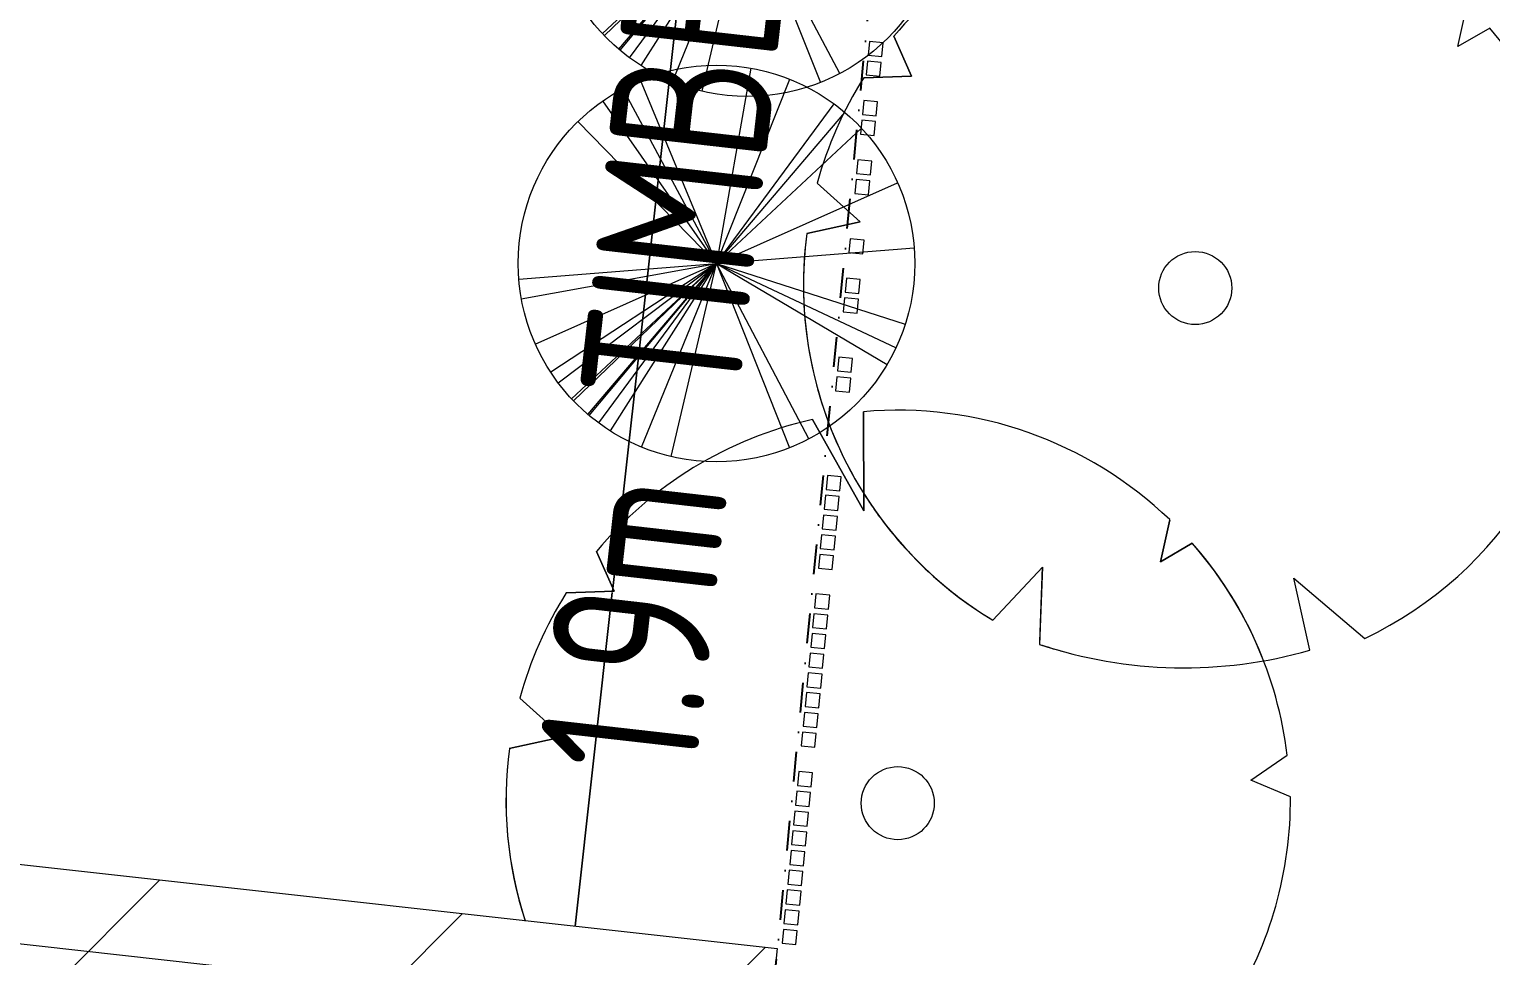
# Model space of a CAD drawing. Header units: millimetres. Extents: x -39027 to 364494, y -35256 to 94895.
# Drawn here: x -14837 to -11152, y 9300 to 11637 of the extents above; entities that cross this region are included whole.
import ezdxf

# ---------------------------------------------------------------- set-up
doc = ezdxf.new("R2010")
doc.units = ezdxf.units.MM
doc.header["$LTSCALE"] = 25
doc.linetypes.add('BG_Dash Dot 3mm', pattern=[7, 3, -2, 0, -2])
for name, color, linetype, lineweight in [('A-DETL-GENF', 92, 'Continuous', 5), ('A-GLAZ-CWMG', 3, 'Continuous', 5), ('A-WALL', 2, 'Continuous', 5), ('C-PROP-LINE', 91, 'BG_Dash Dot 3mm', 25), ('C-TOPO', 251, 'Continuous', 9), ('G-ANNO-TEXT', 231, 'Continuous', 5), ('L-PLNT', 71, 'Continuous', 5)]:
    doc.layers.add(name, color=color, linetype=linetype, lineweight=lineweight)
doc.styles.add('ISOCPEUR_3', font='isocpeur.ttf', dxfattribs={"width": 0.75, "height": 400})

# ---------------------------------------------------------------- blocks, each defined once
blk = doc.blocks.new('Rectangular Mullion - 35mm Timber Batten_Black_-V72-PROPOSED SITE PLAN')
at = {"layer": 'A-GLAZ-CWMG', "lineweight": 9}
for p, q in [((-17.5, -17.5), (-17.5, 17.5)), ((-17.5, 17.5), (17.5, 17.5)), ((17.5, 17.5), (17.5, -17.5)), ((17.5, -17.5), (-17.5, -17.5))]:
    blk.add_line(p, q, dxfattribs=at)
blk = doc.blocks.new('Rectangular Mullion - 35mm Timber Batten_Black_-V73-PROPOSED SITE PLAN')
at = {"layer": 'A-GLAZ-CWMG', "lineweight": 9}
for p, q in [((-17.5, -17.5), (-17.5, 17.5)), ((-17.5, 17.5), (17.5, 17.5)), ((17.5, 17.5), (17.5, -17.5)), ((17.5, -17.5), (-17.5, -17.5))]:
    blk.add_line(p, q, dxfattribs=at)
blk = doc.blocks.new('Rectangular Mullion - 35mm Timber Batten_Black_-V74-PROPOSED SITE PLAN')
at = {"layer": 'A-GLAZ-CWMG', "lineweight": 9}
for p, q in [((-17.5, -17.5), (-17.5, 17.5)), ((-17.5, 17.5), (17.5, 17.5)), ((17.5, 17.5), (17.5, -17.5)), ((17.5, -17.5), (-17.5, -17.5))]:
    blk.add_line(p, q, dxfattribs=at)
blk = doc.blocks.new('Rectangular Mullion - 35mm Timber Batten_Black_-V75-PROPOSED SITE PLAN')
at = {"layer": 'A-GLAZ-CWMG', "lineweight": 9}
for p, q in [((-17.5, -17.5), (-17.5, 17.5)), ((-17.5, 17.5), (17.5, 17.5)), ((17.5, 17.5), (17.5, -17.5)), ((17.5, -17.5), (-17.5, -17.5))]:
    blk.add_line(p, q, dxfattribs=at)
blk = doc.blocks.new('Rectangular Mullion - 35mm Timber Batten_Black_-V76-PROPOSED SITE PLAN')
at = {"layer": 'A-GLAZ-CWMG', "lineweight": 9}
for p, q in [((-17.5, -17.5), (-17.5, 17.5)), ((-17.5, 17.5), (17.5, 17.5)), ((17.5, 17.5), (17.5, -17.5)), ((17.5, -17.5), (-17.5, -17.5))]:
    blk.add_line(p, q, dxfattribs=at)
blk = doc.blocks.new('Rectangular Mullion - 35mm Timber Batten_Black_-V77-PROPOSED SITE PLAN')
at = {"layer": 'A-GLAZ-CWMG', "lineweight": 9}
for p, q in [((-17.5, -17.5), (-17.5, 17.5)), ((-17.5, 17.5), (17.5, 17.5)), ((17.5, 17.5), (17.5, -17.5)), ((17.5, -17.5), (-17.5, -17.5))]:
    blk.add_line(p, q, dxfattribs=at)
blk = doc.blocks.new('Rectangular Mullion - 35mm Timber Batten_Black_-V78-PROPOSED SITE PLAN')
at = {"layer": 'A-GLAZ-CWMG', "lineweight": 9}
for p, q in [((-17.5, -17.5), (-17.5, 17.5)), ((-17.5, 17.5), (17.5, 17.5)), ((17.5, 17.5), (17.5, -17.5)), ((17.5, -17.5), (-17.5, -17.5))]:
    blk.add_line(p, q, dxfattribs=at)
blk = doc.blocks.new('Rectangular Mullion - 35mm Timber Batten_Black_-V79-PROPOSED SITE PLAN')
at = {"layer": 'A-GLAZ-CWMG', "lineweight": 9}
for p, q in [((-17.5, -17.5), (-17.5, 17.5)), ((-17.5, 17.5), (17.5, 17.5)), ((17.5, 17.5), (17.5, -17.5)), ((17.5, -17.5), (-17.5, -17.5))]:
    blk.add_line(p, q, dxfattribs=at)
blk = doc.blocks.new('Rectangular Mullion - 35mm Timber Batten_Black_-V80-PROPOSED SITE PLAN')
at = {"layer": 'A-GLAZ-CWMG', "lineweight": 9}
for p, q in [((-17.5, -17.5), (-17.5, 17.5)), ((-17.5, 17.5), (17.5, 17.5)), ((17.5, 17.5), (17.5, -17.5)), ((17.5, -17.5), (-17.5, -17.5))]:
    blk.add_line(p, q, dxfattribs=at)
blk = doc.blocks.new('Rectangular Mullion - 35mm Timber Batten_Black_-V81-PROPOSED SITE PLAN')
at = {"layer": 'A-GLAZ-CWMG', "lineweight": 9}
for p, q in [((-17.5, -17.5), (-17.5, 17.5)), ((-17.5, 17.5), (17.5, 17.5)), ((17.5, 17.5), (17.5, -17.5)), ((17.5, -17.5), (-17.5, -17.5))]:
    blk.add_line(p, q, dxfattribs=at)
blk = doc.blocks.new('Rectangular Mullion - 35mm Timber Batten_Black_-V82-PROPOSED SITE PLAN')
at = {"layer": 'A-GLAZ-CWMG', "lineweight": 9}
for p, q in [((-17.5, -17.5), (-17.5, 17.5)), ((-17.5, 17.5), (17.5, 17.5)), ((17.5, 17.5), (17.5, -17.5)), ((17.5, -17.5), (-17.5, -17.5))]:
    blk.add_line(p, q, dxfattribs=at)
blk = doc.blocks.new('Rectangular Mullion - 35mm Timber Batten_Black_-V83-PROPOSED SITE PLAN')
at = {"layer": 'A-GLAZ-CWMG', "lineweight": 9}
for p, q in [((-17.5, -17.5), (-17.5, 17.5)), ((-17.5, 17.5), (17.5, 17.5)), ((17.5, 17.5), (17.5, -17.5)), ((17.5, -17.5), (-17.5, -17.5))]:
    blk.add_line(p, q, dxfattribs=at)
blk = doc.blocks.new('Rectangular Mullion - 35mm Timber Batten_Black_-V84-PROPOSED SITE PLAN')
at = {"layer": 'A-GLAZ-CWMG', "lineweight": 9}
for p, q in [((-17.5, -17.5), (-17.5, 17.5)), ((-17.5, 17.5), (17.5, 17.5)), ((17.5, 17.5), (17.5, -17.5)), ((17.5, -17.5), (-17.5, -17.5))]:
    blk.add_line(p, q, dxfattribs=at)
blk = doc.blocks.new('Rectangular Mullion - 35mm Timber Batten_Black_-V85-PROPOSED SITE PLAN')
at = {"layer": 'A-GLAZ-CWMG', "lineweight": 9}
for p, q in [((-17.5, -17.5), (-17.5, 17.5)), ((-17.5, 17.5), (17.5, 17.5)), ((17.5, 17.5), (17.5, -17.5)), ((17.5, -17.5), (-17.5, -17.5))]:
    blk.add_line(p, q, dxfattribs=at)
blk = doc.blocks.new('Rectangular Mullion - 35mm Timber Batten_Black_-V86-PROPOSED SITE PLAN')
at = {"layer": 'A-GLAZ-CWMG', "lineweight": 9}
for p, q in [((-17.5, -17.5), (-17.5, 17.5)), ((-17.5, 17.5), (17.5, 17.5)), ((17.5, 17.5), (17.5, -17.5)), ((17.5, -17.5), (-17.5, -17.5))]:
    blk.add_line(p, q, dxfattribs=at)
blk = doc.blocks.new('Rectangular Mullion - 35mm Timber Batten_Black_-V87-PROPOSED SITE PLAN')
at = {"layer": 'A-GLAZ-CWMG', "lineweight": 9}
for p, q in [((-17.5, -17.5), (-17.5, 17.5)), ((-17.5, 17.5), (17.5, 17.5)), ((17.5, 17.5), (17.5, -17.5)), ((17.5, -17.5), (-17.5, -17.5))]:
    blk.add_line(p, q, dxfattribs=at)
blk = doc.blocks.new('Rectangular Mullion - 35mm Timber Batten_Black_-V88-PROPOSED SITE PLAN')
at = {"layer": 'A-GLAZ-CWMG', "lineweight": 9}
for p, q in [((-17.5, -17.5), (-17.5, 17.5)), ((-17.5, 17.5), (17.5, 17.5)), ((17.5, 17.5), (17.5, -17.5)), ((17.5, -17.5), (-17.5, -17.5))]:
    blk.add_line(p, q, dxfattribs=at)
blk = doc.blocks.new('Rectangular Mullion - 35mm Timber Batten_Black_-V89-PROPOSED SITE PLAN')
at = {"layer": 'A-GLAZ-CWMG', "lineweight": 9}
for p, q in [((-17.5, -17.5), (-17.5, 17.5)), ((-17.5, 17.5), (17.5, 17.5)), ((17.5, 17.5), (17.5, -17.5)), ((17.5, -17.5), (-17.5, -17.5))]:
    blk.add_line(p, q, dxfattribs=at)
blk = doc.blocks.new('Rectangular Mullion - 35mm Timber Batten_Black_-V90-PROPOSED SITE PLAN')
at = {"layer": 'A-GLAZ-CWMG', "lineweight": 9}
for p, q in [((-17.5, -17.5), (-17.5, 17.5)), ((-17.5, 17.5), (17.5, 17.5)), ((17.5, 17.5), (17.5, -17.5)), ((17.5, -17.5), (-17.5, -17.5))]:
    blk.add_line(p, q, dxfattribs=at)
blk = doc.blocks.new('Rectangular Mullion - 35mm Timber Batten_Black_-V91-PROPOSED SITE PLAN')
at = {"layer": 'A-GLAZ-CWMG', "lineweight": 9}
for p, q in [((-17.5, -17.5), (-17.5, 17.5)), ((-17.5, 17.5), (17.5, 17.5)), ((17.5, 17.5), (17.5, -17.5)), ((17.5, -17.5), (-17.5, -17.5))]:
    blk.add_line(p, q, dxfattribs=at)
blk = doc.blocks.new('Rectangular Mullion - 35mm Timber Batten_Black_-V92-PROPOSED SITE PLAN')
at = {"layer": 'A-GLAZ-CWMG', "lineweight": 9}
for p, q in [((-17.5, -17.5), (-17.5, 17.5)), ((-17.5, 17.5), (17.5, 17.5)), ((17.5, 17.5), (17.5, -17.5)), ((17.5, -17.5), (-17.5, -17.5))]:
    blk.add_line(p, q, dxfattribs=at)
blk = doc.blocks.new('Rectangular Mullion - 35mm Timber Batten_Black_-V93-PROPOSED SITE PLAN')
at = {"layer": 'A-GLAZ-CWMG', "lineweight": 9}
for p, q in [((-17.5, -17.5), (-17.5, 17.5)), ((-17.5, 17.5), (17.5, 17.5)), ((17.5, 17.5), (17.5, -17.5)), ((17.5, -17.5), (-17.5, -17.5))]:
    blk.add_line(p, q, dxfattribs=at)
blk = doc.blocks.new('Rectangular Mullion - 35mm Timber Batten_Black_-V94-PROPOSED SITE PLAN')
at = {"layer": 'A-GLAZ-CWMG', "lineweight": 9}
for p, q in [((-17.5, -17.5), (-17.5, 17.5)), ((-17.5, 17.5), (17.5, 17.5)), ((17.5, 17.5), (17.5, -17.5)), ((17.5, -17.5), (-17.5, -17.5))]:
    blk.add_line(p, q, dxfattribs=at)
blk = doc.blocks.new('Rectangular Mullion - 35mm Timber Batten_Black_-V95-PROPOSED SITE PLAN')
at = {"layer": 'A-GLAZ-CWMG', "lineweight": 9}
for p, q in [((-17.5, -17.5), (-17.5, 17.5)), ((-17.5, 17.5), (17.5, 17.5)), ((17.5, 17.5), (17.5, -17.5)), ((17.5, -17.5), (-17.5, -17.5))]:
    blk.add_line(p, q, dxfattribs=at)
blk = doc.blocks.new('Rectangular Mullion - 35mm Timber Batten_Black_-V96-PROPOSED SITE PLAN')
at = {"layer": 'A-GLAZ-CWMG', "lineweight": 9}
for p, q in [((-17.5, -17.5), (-17.5, 17.5)), ((-17.5, 17.5), (17.5, 17.5)), ((17.5, 17.5), (17.5, -17.5)), ((17.5, -17.5), (-17.5, -17.5))]:
    blk.add_line(p, q, dxfattribs=at)
blk = doc.blocks.new('Rectangular Mullion - 35mm Timber Batten_Black_-V97-PROPOSED SITE PLAN')
at = {"layer": 'A-GLAZ-CWMG', "lineweight": 9}
for p, q in [((-17.5, -17.5), (-17.5, 17.5)), ((-17.5, 17.5), (17.5, 17.5)), ((17.5, 17.5), (17.5, -17.5)), ((17.5, -17.5), (-17.5, -17.5))]:
    blk.add_line(p, q, dxfattribs=at)
blk = doc.blocks.new('Rectangular Mullion - 35mm Timber Batten_Black_-V98-PROPOSED SITE PLAN')
at = {"layer": 'A-GLAZ-CWMG', "lineweight": 9}
for p, q in [((-17.5, -17.5), (-17.5, 17.5)), ((-17.5, 17.5), (17.5, 17.5)), ((17.5, 17.5), (17.5, -17.5)), ((17.5, -17.5), (-17.5, -17.5))]:
    blk.add_line(p, q, dxfattribs=at)
blk = doc.blocks.new('Rectangular Mullion - 35mm Timber Batten_Black_-V99-PROPOSED SITE PLAN')
at = {"layer": 'A-GLAZ-CWMG', "lineweight": 9}
for p, q in [((-17.5, -17.5), (-17.5, 17.5)), ((-17.5, 17.5), (17.5, 17.5)), ((17.5, 17.5), (17.5, -17.5)), ((17.5, -17.5), (-17.5, -17.5))]:
    blk.add_line(p, q, dxfattribs=at)
blk = doc.blocks.new('Rectangular Mullion - 35mm Timber Batten_Black_-V100-PROPOSED SITE PLAN')
at = {"layer": 'A-GLAZ-CWMG', "lineweight": 9}
for p, q in [((-17.5, -17.5), (-17.5, 17.5)), ((-17.5, 17.5), (17.5, 17.5)), ((17.5, 17.5), (17.5, -17.5)), ((17.5, -17.5), (-17.5, -17.5))]:
    blk.add_line(p, q, dxfattribs=at)
blk = doc.blocks.new('Rectangular Mullion - 35mm Timber Batten_Black_-V101-PROPOSED SITE PLAN')
at = {"layer": 'A-GLAZ-CWMG', "lineweight": 9}
for p, q in [((-17.5, -17.5), (-17.5, 17.5)), ((-17.5, 17.5), (17.5, 17.5)), ((17.5, 17.5), (17.5, -17.5)), ((17.5, -17.5), (-17.5, -17.5))]:
    blk.add_line(p, q, dxfattribs=at)
blk = doc.blocks.new('Rectangular Mullion - 35mm Timber Batten_Black_-V102-PROPOSED SITE PLAN')
at = {"layer": 'A-GLAZ-CWMG', "lineweight": 9}
h = blk.add_hatch(dxfattribs=at)
h.set_pattern_fill('FP_10', color=256, style=0, pattern_type=2)
h.set_pattern_definition([(89.23, (-9899.1, 8774.26), (-470.3422, -22439.2456), [244.69, -24223.84]), (73.157, (-9895.8, 9018.93), (2043.41, 8125.139), [310.84, -10050.37]), (39.467, (-9805.7, 9316.4), (195.92, 2022.53), [229.9, -2643.79]), (37.619, (-9628.27, 9462.56), (32967.97996, 25523.15386), [445.65, -44119.59]), (71.472, (-9275.27, 9734.59), (-6097.3165, -17714.113), [271.1, -26839.16]), (84.467, (-9189.1, 9991.6), (-1826.6, 2218.46), [508, -1524]), (93.929, (-9140.14, 10497.27), (376.31, -10354.373), [247.2, -12112.97]), (90.177, (-9353.01, 8721.36), (-145.351, -18399.9678), [204.21, -20217.13]), (84.467, (-9353.6, 8925.6), (-1826.6, 2218.46), [304.8, -1727.2]), (56.166, (-9324.25, 9228.95), (14061.8066, 21225.512), [300.02, -29702.1]), (32.342, (-9157.2, 9478.17), (-11087.0396, -6809.3735), [463.37, -22705]), (45.177, (-8765.72, 9726.05), (11085.5039, 11357.0282), [288.8, -28591.345]), (78.126, (-8562.14, 9930.9), (3150.954, 16076.6296), [368.01, -18032.53]), (96.355, (-8486.42, 10291.03), (3116.3155, -28926.4313), [394.54, -39059.76]), (91.176, (-8726.03, 8660.62), (-496.3241, 18393.848), [347.82, -34434.41]), (81.1, (-8733.17, 9008.37), (4921.8385, 32201.4705), [346.04, -34257.68]), (50.777, (-8679.64, 9350.24), (-3287.568, -3136.402), [366.32, -6960.16]), (36.977, (-8447.99, 9634.03), (24057.0708, 18269.4187), [330.785, -32747.78]), (69.535, (-8183.74, 9833), (7977.7129, 21751.5327), [315.45, -31229.67]), (84.467, (-8073.4, 10128.5), (-1826.6, 2218.46), [243.84, -1788.16]), (97.461, (-8049.93, 10371.24), (-2583.5835, 18555.1116), [271.1, -26839.16]), (84.467, (-10182.2, 9434.6), (-1826.6, 2218.46), [6.7, -2025.3]), (221.314, (-9851.38, 9688.32), (31376.9359, 27455.5455), [445.65, -44119.59]), (237.902, (-8163.6, 9198.2), (-678.797, -2792.36), [181.75, -4361.94]), (256.337, (-8260.15, 9044.2), (-2639.581, -12075.036), [287.37, -14081.04]), (287.665, (-8328.03, 8764.97), (3573.806, -10342.6117), [154.75, -15320.5]), (57.902, (-9851.4, 9688.3), (678.797, 2792.36), [227.18, -4316.5]), (77.757, (-9730.66, 9880.78), (-4017.9174, -17956.5119), [347.82, -34434.41]), (94.591, (-9656.9, 10220.69), (-2878.91227, 34959.42067), [577.96, -57218.064]), (94.771, (-10121.58, 8795.82), (-1209.0455, 12300.898), [227.18, -22491.26]), (68.943, (-10140.47, 9022.21), (-8425.72925, -21581.9424), [379.61, -37581.28]), (41.588, (-10004.08, 9376.47), (-26958.63316, -23782.6964), [388.214, -38433.09]), (49.771, (-9713.72, 9634.16), (15921.0068, 19019.6257), [321.29, -31807.45]), (75.004, (-9506.22, 9879.45), (2356.903, 10089.581), [370.8, -11989.37]), (91.049, (-9410.275, 10237.63), (559.14756, -34777.74203), [531.825, -52650.705]), (92.597, (-9615.94, 8746.83), (272.8246, -12357.1616), [287.37, -14081.04]), (73.157, (-9628.96, 9033.9), (2043.41, 8125.139), [310.84, -10050.37]), (41.956, (-9538.9, 9331.41), (-22547.5865, -20102.7525), [330.785, -32747.78]), (39.467, (-9292.9, 9552.6), (195.92, 2022.53), [373.58, -2500.1]), (67.113, (-9004.5, 9790.02), (-10860.4768, -25414.9469), [340.63, -33721.9]), (87.833, (-8872.03, 10103.83), (-1350.9806, -32547.4123), [346.04, -34257.68]), (101.569, (-8858.94, 10449.61), (-4400.8185, 20753.2278), [276.38, -27361.81]), (93.213, (-9110.31, 8697.85), (-959.5228, 14336.3353), [267.27, -26459.52]), (69.535, (-9125.29, 8964.7), (7977.7129, 21751.5327), [315.45, -31229.67]), (52.461, (-9015, 9260.24), (-7388.9025, -9262.3392), [383.4, -18786.45]), (34.568, (-8781.395, 9564.25), (-28540.8798, -19566.17444), [504.74, -49969.095]), (68.521, (-8365.76, 9850.63), (-3325.776, -7689.774), [295.86, -14497.32]), (90.476, (-8257.43, 10125.94), (-276.0069, 20419.4817), [388.214, -38433.09]), (107.665, (-8260.66, 10514.15), (-3573.806, 10342.6117), [154.75, -15320.5]), (93.929, (-8503.55, 8639.07), (376.31, -10354.373), [247.2, -12112.97]), (74.459, (-8520.49, 8885.69), (5973.418, 21919.0851), [350.78, -34726.98]), (47.061, (-8426.5, 9223.64), (22633.5841, 24462.7952), [434.866, -43051.83]), (55.412, (-10152.8, 9737.94), (9136.7232, 13598.0472), [209.21, -20711.51]), (73.682, (-10034.04, 9910.17), (-9385.2107, -31719.2232), [434.39, -43004.81]), (91.592, (-9912, 10327.06), (147.181, -14367.656), [491.48, -15891.03])])
h.paths.add_polyline_path([(-17.5, 17.5), (17.5, 17.5), (17.5, -17.5), (-17.5, -17.5), (-17.5, 16)], flags=0)
for p, q in [((-17.5, -17.5), (-17.5, 17.5)), ((-17.5, 17.5), (17.5, 17.5)), ((17.5, 17.5), (17.5, -17.5)), ((17.5, -17.5), (-17.5, -17.5))]:
    blk.add_line(p, q, dxfattribs=at)
blk = doc.blocks.new('Rectangular Mullion - 35mm Timber Batten_Black_-V103-PROPOSED SITE PLAN')
at = {"layer": 'A-GLAZ-CWMG', "lineweight": 9}
for p, q in [((-17.5, -17.5), (-17.5, 17.5)), ((-17.5, 17.5), (17.5, 17.5)), ((17.5, 17.5), (17.5, -17.5)), ((17.5, -17.5), (-17.5, -17.5))]:
    blk.add_line(p, q, dxfattribs=at)
blk = doc.blocks.new('Rectangular Mullion - 35mm Timber Batten_Black_-V104-PROPOSED SITE PLAN')
at = {"layer": 'A-GLAZ-CWMG', "lineweight": 9}
for p, q in [((-17.5, -17.5), (-17.5, 17.5)), ((-17.5, 17.5), (17.5, 17.5)), ((17.5, 17.5), (17.5, -17.5)), ((17.5, -17.5), (-17.5, -17.5))]:
    blk.add_line(p, q, dxfattribs=at)
blk = doc.blocks.new('PLANTING_Needle Pine 6m - PLANTING_Needle Pine 6m-1014768-PROPOSED SITE PLAN')
at = {"layer": 'L-PLNT', "lineweight": 9}
for p, q in [((39.6, 498.4), (0, 0)), ((0, 0), (140.4, 479.9)), ((-286.7, -409.7), (286.7, 409.7)), ((-286.7, -409.7), (286.7, 409.7)), ((-277, 416.2), (0, 0)), ((-257.6, -428.5), (257.6, 428.5)), ((-257.6, -428.5), (257.6, 428.5)), ((0, 0), (-233.9, 441.9)), ((-331.6, -374.2), (331.6, 374.2)), ((-331.6, -374.2), (331.6, 374.2)), ((0, 0), (-323.6, 381.2)), ((-381.6, 323.1), (0, 0)), ((-435.5, -245.6), (435.5, 245.6)), ((-435.5, -245.6), (435.5, 245.6)), ((-492.4, -86.6), (492.4, 86.6)), ((-492.4, -86.6), (492.4, 86.6)), ((-481.4, -135.2), (0, 0)), ((0, 0), (-390.2, -312.7)), ((-369.2, -337.2), (0, 0)), ((0, 0), (-326.1, -379)), ((-283.3, -412), (0, 0)), ((0, 0), (-227.3, -445.4)), ((-144.3, -478.7), (0, 0)), ((-67.7, -495.4), (0, 0)), ((0, 0), (227.5, -445.3)), ((273.8, -418.3), (0, 0)), ((0, 0), (452.5, -212.8)), ((470.5, -169.1), (0, 0)), ((0, 0), (488.2, -107.9))]:
    blk.add_line(p, q, dxfattribs=at)
blk.add_circle((0, 0), 500, dxfattribs=at)
blk = doc.blocks.new('PLANTING_Coloured tree scaleable - 2_5 Meters-V200-PROPOSED SITE PLAN')
at = {"layer": 'L-PLNT', "lineweight": 9}
for p, q in [((-179.7, 972.6), (-155, 724.1)), ((-179.7, 972.6), (-155, 724.1)), ((-155, 724.1), (-179.7, 972.6)), ((-155, 724.1), (-305.8, 940.5)), ((-155, 724.1), (-305.8, 940.5)), ((-305.8, 940.5), (-155, 724.1)), ((601.6, 666.6), (614.9, 774.5)), ((677.1, 720.7), (601.6, 666.6)), ((-816.4, 558.4), (-762.9, 462.3)), ((-816.4, 558.4), (-762.9, 462.3)), ((-762.9, 462.3), (-816.4, 558.4)), ((-762.9, 462.3), (-882.4, 446.9)), ((-762.9, 462.3), (-882.4, 446.9)), ((-882.4, 446.9), (-762.9, 462.3)), ((880.9, 139.8), (966.1, 211.2)), ((-974.1, 171.4), (-856.7, 84.5)), ((-974.1, 171.4), (-856.7, 84.5)), ((-856.7, 84.5), (-974.1, 171.4)), ((984, 107.8), (880.9, 139.8)), ((-856.7, 84.5), (-988.2, 42.5)), ((-856.7, 84.5), (-988.2, 42.5)), ((-988.2, 42.5), (-856.7, 84.5)), ((316.4, -707), (508.7, -841.4)), ((374.2, -883.7), (316.4, -707)), ((-429, -884.2), (-316.7, -739.3)), ((-429, -884.2), (-316.7, -739.3)), ((-316.7, -739.3), (-429, -884.2)), ((-316.7, -739.3), (-305.8, -933.7)), ((-316.7, -739.3), (-305.8, -933.7)), ((-306.2, -926.5), (-316.7, -739.3))]:
    blk.add_line(p, q, dxfattribs=at)
blk.add_circle((-0.1, -2), 92.1, dxfattribs=at)
for centre, radius, start, end in [((-0.1, 0), 989, 51.5512, 100.4622), ((-0.1, 0), 989, 73.7835, 100.4622), ((-0.1, 0), 989, 74.7818, 100.4622), ((-0.1, 0), 989, 108.0083, 145.6274), ((-0.1, 0), 989, 108.0083, 145.6274), ((-0.1, 0), 989, 108.0083, 145.6274), ((-0.1, 0), 989, 12.3276, 46.7819), ((-0.1, 0), 989, 153.1369, 170.0213), ((-0.1, 0), 989, 153.1369, 170.0213), ((-0.1, 0), 989, 153.1369, 170.0213), ((0.2, 6.8), 989, 300.9465, 5.8599), ((0.2, 6.8), 989, 177.9304, 244.2846), ((0.2, 6.8), 989, 177.9304, 217.6086), ((0.2, 6.8), 989, 177.9304, 217.6086), ((0.2, 6.8), 989, 217.7429, 220.0028), ((0.2, 6.8), 989, 217.7429, 220.0028), ((0.2, 6.8), 989, 220.1576, 244.2846), ((0.2, 6.8), 989, 220.1576, 222.1665), ((0.2, 6.8), 989, 222.1665, 226.5902), ((0.2, 6.8), 989, 226.5902, 231.0138), ((0.2, 6.8), 989, 231.0138, 244.2846), ((-46.3, 186.8), 1150.1, 256.9579, 291.4464), ((-46.3, 186.8), 1150.1, 256.9579, 259.8399)]:
    blk.add_arc(centre, radius, start, end, dxfattribs=at)
blk = doc.blocks.new('PLANTING_Coloured tree scaleable - 2_5 Meters-V201-PROPOSED SITE PLAN')
at = {"layer": 'L-PLNT', "lineweight": 9}
for p, q in [((-179.7, 972.6), (-155, 724.1)), ((-179.7, 972.6), (-155, 724.1)), ((-155, 724.1), (-179.7, 972.6)), ((-155, 724.1), (-305.8, 940.5)), ((-155, 724.1), (-305.8, 940.5)), ((-305.8, 940.5), (-155, 724.1)), ((601.6, 666.6), (614.9, 774.5)), ((601.6, 666.6), (614.9, 774.5)), ((614.9, 774.5), (601.6, 666.6)), ((677.1, 720.7), (601.6, 666.6)), ((677.1, 720.7), (601.6, 666.6)), ((601.6, 666.6), (677.1, 720.7)), ((-816.4, 558.4), (-762.9, 462.3)), ((-816.4, 558.4), (-762.9, 462.3)), ((-762.9, 462.3), (-816.4, 558.4)), ((-762.9, 462.3), (-882.4, 446.9)), ((-762.9, 462.3), (-882.4, 446.9)), ((-882.4, 446.9), (-762.9, 462.3)), ((880.9, 139.8), (966.1, 211.2)), ((-974.1, 171.4), (-856.7, 84.5)), ((-974.1, 171.4), (-856.7, 84.5)), ((-856.7, 84.5), (-974.1, 171.4)), ((984, 107.8), (880.9, 139.8)), ((-856.7, 84.5), (-988.2, 42.5)), ((-856.7, 84.5), (-988.2, 42.5)), ((-988.2, 42.5), (-856.7, 84.5))]:
    blk.add_line(p, q, dxfattribs=at)
blk.add_circle((-0.1, -2), 92.1, dxfattribs=at)
for centre, radius, start, end in [((-0.1, 0), 989, 51.5512, 100.4622), ((-0.1, 0), 989, 51.5512, 100.4622), ((-0.1, 0), 989, 51.5512, 100.4622), ((-0.1, 0), 989, 108.0083, 145.6274), ((-0.1, 0), 989, 108.0083, 145.6274), ((-0.1, 0), 989, 108.0083, 145.6274), ((-0.1, 0), 989, 12.3276, 46.7819), ((-0.1, 0), 989, 26.7604, 46.7819), ((-0.1, 0), 989, 31.5789, 46.7819), ((-0.1, 0), 989, 153.1369, 170.0213), ((-0.1, 0), 989, 153.1369, 170.0213), ((-0.1, 0), 989, 153.1369, 170.0213), ((0.2, 6.8), 989, 333.5204, 5.8599), ((0.2, 6.8), 989, 177.9304, 203.4791), ((0.2, 6.8), 989, 177.9304, 203.384), ((0.2, 6.8), 989, 177.9304, 203.384), ((-46.3, 186.8), 1150.1, 258.6442, 287.7387)]:
    blk.add_arc(centre, radius, start, end, dxfattribs=at)
blk = doc.blocks.new('Family - ___-1009153-PROPOSED SITE PLAN')
at = {"layer": 'C-PROP-LINE'}
blk.add_line((-16312.3, -3053.2), (-7783, 16835.1), dxfattribs=at)

msp = doc.modelspace()

# ---------------------------------------------------------------- hatches: boundary and pattern name
at = {"layer": 'A-DETL-GENF', "lineweight": 9}
h = msp.add_hatch(dxfattribs=at)
h.set_pattern_fill('FP_50', color=250, style=0, pattern_type=2)
h.set_pattern_definition([(45, (-4938.44, 393.3), (-424.264, 424.264), [])])
h.paths.add_polyline_path([(47088.7, -33946.8), (48278.9, -33946.8), (49983.4, -21339.4), (49983.4, -20585.8), (28063.1, -17505), (27088.9, -24436.9), (33103.3, -25282.2), (32815.8, -27328.2), (40737.9, -28441.6), (40042.1, -33393), (44138.4, -33946.8), (44748.9, -33946.8)], flags=0)
h.paths.add_polyline_path([(-35777.6, -33238.5), (-31783.6, -30761.1), (-38130.9, -20528.1), (-36686.3, -19632), (-39024.7, -15862), (-39024.7, -32781.5), (-36884.5, -31454), (-36257, -32465.6)], flags=0)
h.paths.add_polyline_path([(12750.1, -29193.8), (20737.7, -28518.7), (19658.9, -15754.6), (16923.7, -15988), (16605.4, -12228.7), (9566.4, -12823.6), (9883.9, -16594.8), (-702.1, -17489.7), (-179.8, -23669.8), (5418.4, -23196.6), (5553.1, -24773.3), (12328.1, -24200.6), (12750, -29192.1)], flags=0)
h.paths.add_polyline_path([(-20644, -26266.3), (-8508.7, -22521.5), (-9791.4, -18364.9), (-5969.2, -17185.4), (-7969.3, -10704.2), (-27748.9, -16808), (-25748.9, -23289.2), (-21926.7, -22109.8), (-20750.1, -25922.5)], flags=0)
h.paths.add_polyline_path([(-20379.8, -25766.2), (-21662.4, -21609.6), (-25484.6, -22789.1), (-27248.8, -17072.2), (-20692.8, -15049.1), (-20604.4, -15335.8), (-19481.6, -14989.3), (-19570.1, -14702.7), (-18335, -14321.5), (-18246.6, -14608.2), (-16450.2, -14053.8), (-16538.6, -13767.2), (-15415.9, -13420.7), (-15327.4, -13707.4), (-13531, -13153), (-13619.5, -12866.4), (-10026.6, -11757.7), (-9938.2, -12044.3), (-8141.8, -11490.6), (-6469.4, -16921.2), (-10291.5, -18100.6), (-9008.9, -22257.2), (-16912.7, -24696.3)], flags=0)
h.paths.add_polyline_path([(35431.3, -12814), (36744, -3105.8), (32781.1, -2569.9), (31468.4, -12278.2), (35426.8, -12813.4)], flags=0)
h.paths.add_polyline_path([(-23555.7, -5103.7), (-23445.7, -4235.8), (-20913.2, -4556.8), (-20592.8, -2028.2), (-17034.8, 664.9), (-16654.8, 3663.3), (-13573.6, 3272.8), (-12951.1, 9318.3), (-16571.8, 9721.5), (-17132.3, 5298.2), (-19079.9, 5545), (-18674.7, 8742.8), (-19381.5, 8832.4), (-19241.5, 9937.2), (-23486.5, 10475.2), (-23626.5, 9370.3), (-24333.6, 9458), (-24738.6, 6262.1), (-28025.6, 6678.6), (-29298.7, -3368.1), (-29488.5, -3346), (-29613.9, -4336), (-23568.7, -5102.1)], flags=0)
h.paths.add_polyline_path([(-33403, -2337.8), (-32407.1, 6606.9), (-37962.7, 7310.9), (-37935.6, 7507.7), (-37920.8, 7705.8), (-37918.2, 7904.3), (-37928, 8102.7), (-37950.1, 8300.1), (-37984.3, 8495.7), (-38030.7, 8688.8), (-38088.8, 8878.7), (-38158.7, 9064.6), (-38239.9, 9245.9), (-38332.2, 9421.7), (-38435.3, 9591.5), (-38548.6, 9754.6), (-38671.9, 9910.3), (-38804.6, 10058.1), (-38946.1, 10197.4), (-39024.7, 10265.7), (-39024.7, -1625.4), (-37962.7, -1760)], flags=0)
h.paths.add_polyline_path([(27357.8, -121.5), (27357.8, -121.5), (27601.4, 1730), (34237.2, 861.2), (36443.8, 16785.4), (31167.8, 17531.5), (30918.3, 15751.3), (29606, 17327.5), (28021.4, 16008.3), (29192.2, 14626), (22928.9, 15500.5), (22389.7, 11640), (15005.5, 12606.8), (16389.3, 3197.9), (24625.6, 2119.6), (24383.2, 268), (26065.2, 47.7)], flags=0)
h.paths.add_polyline_path([(33832.8, 1387.5), (16456.5, 3723.8), (15240.4, 11992.8), (22929, 10972.4), (23438.8, 14813.9), (29218.4, 14028.8), (31499.6, 15745.7), (31655.7, 16848.7), (35782.2, 16277.7), (33888.4, 1812.8)], flags=0)
h.paths.add_polyline_path([(-10675.5, 33370.4), (-7500.8, 40057.5), (-24761, 40057.5), (-19401.7, 37513.1), (-19659, 36971.1), (-16045.5, 35255.6), (-15788.2, 35797.6), (-10931.7, 33492)], flags=0)

# ---------------------------------------------------------------- linework, layer by layer
at = {"layer": 'A-WALL'}
for p, q in [((-16571.8, 9721.5), (-12951.1, 9318.3)), ((-13170.4, 9141.5), (-16398.1, 9500.9)), ((-12951.1, 9318.3), (-13573.6, 3272.8))]:
    msp.add_line(p, q, dxfattribs=at)
at = {"layer": 'C-TOPO'}
for p, q in [((-12974.7, 13739.6), (-13296.7, 10847.6)), ((-13296.7, 10847.6), (-12974.7, 13739.6)), ((-13296.7, 10847.6), (-13337, 10485.5)), ((-13337, 10485.5), (-13296.7, 10847.6)), ((-13337, 10485.5), (-13348.3, 10383.8)), ((-13348.3, 10383.8), (-13337, 10485.5)), ((-13348.3, 10383.8), (-13365.8, 10226.6)), ((-13365.8, 10226.6), (-13348.3, 10383.8)), ((-13366.9, 10216.4), (-13460.6, 9375.1)), ((-13460.6, 9375.1), (-13366.9, 10216.4)), ((-13365.8, 10226.6), (-13366.6, 10219.3)), ((-13366.6, 10219.3), (-13365.8, 10226.6))]:
    msp.add_line(p, q, dxfattribs=at)

# ---------------------------------------------------------------- block references
at = {"layer": 'A-GLAZ-CWMG', "lineweight": 9, "extrusion": (0, 0, -1), "rotation": 95.53333333333404}
for name, p in [('Rectangular Mullion - 35mm Timber Batten_Black_-V104-PROPOSED SITE PLAN', (12702.8, 11587.1)), ('Rectangular Mullion - 35mm Timber Batten_Black_-V103-PROPOSED SITE PLAN', (12707.7, 11537.3)), ('Rectangular Mullion - 35mm Timber Batten_Black_-V102-PROPOSED SITE PLAN', (12717.3, 11437.8)), ('Rectangular Mullion - 35mm Timber Batten_Black_-V101-PROPOSED SITE PLAN', (12722.1, 11388)), ('Rectangular Mullion - 35mm Timber Batten_Black_-V100-PROPOSED SITE PLAN', (12731.8, 11288.5)), ('Rectangular Mullion - 35mm Timber Batten_Black_-V99-PROPOSED SITE PLAN', (12736.6, 11238.7)), ('Rectangular Mullion - 35mm Timber Batten_Black_-V98-PROPOSED SITE PLAN', (12751, 11089.4)), ('Rectangular Mullion - 35mm Timber Batten_Black_-V97-PROPOSED SITE PLAN', (12760.7, 10989.9)), ('Rectangular Mullion - 35mm Timber Batten_Black_-V96-PROPOSED SITE PLAN', (12765.5, 10940.1)), ('Rectangular Mullion - 35mm Timber Batten_Black_-V95-PROPOSED SITE PLAN', (12780, 10790.8)), ('Rectangular Mullion - 35mm Timber Batten_Black_-V94-PROPOSED SITE PLAN', (12784.8, 10741)), ('Rectangular Mullion - 35mm Timber Batten_Black_-V93-PROPOSED SITE PLAN', (12808.9, 10492.2)), ('Rectangular Mullion - 35mm Timber Batten_Black_-V92-PROPOSED SITE PLAN', (12813.7, 10442.4)), ('Rectangular Mullion - 35mm Timber Batten_Black_-V91-PROPOSED SITE PLAN', (12818.5, 10392.7)), ('Rectangular Mullion - 35mm Timber Batten_Black_-V90-PROPOSED SITE PLAN', (12823.4, 10342.9)), ('Rectangular Mullion - 35mm Timber Batten_Black_-V89-PROPOSED SITE PLAN', (12828.2, 10293.1)), ('Rectangular Mullion - 35mm Timber Batten_Black_-V88-PROPOSED SITE PLAN', (12837.8, 10193.6)), ('Rectangular Mullion - 35mm Timber Batten_Black_-V87-PROPOSED SITE PLAN', (12842.7, 10143.8)), ('Rectangular Mullion - 35mm Timber Batten_Black_-V86-PROPOSED SITE PLAN', (12847.5, 10094.1)), ('Rectangular Mullion - 35mm Timber Batten_Black_-V85-PROPOSED SITE PLAN', (12852.3, 10044.3)), ('Rectangular Mullion - 35mm Timber Batten_Black_-V84-PROPOSED SITE PLAN', (12857.1, 9994.5)), ('Rectangular Mullion - 35mm Timber Batten_Black_-V83-PROPOSED SITE PLAN', (12861.9, 9944.8)), ('Rectangular Mullion - 35mm Timber Batten_Black_-V82-PROPOSED SITE PLAN', (12866.8, 9895)), ('Rectangular Mullion - 35mm Timber Batten_Black_-V81-PROPOSED SITE PLAN', (12871.6, 9845.2)), ('Rectangular Mullion - 35mm Timber Batten_Black_-V80-PROPOSED SITE PLAN', (12881.2, 9745.7)), ('Rectangular Mullion - 35mm Timber Batten_Black_-V79-PROPOSED SITE PLAN', (12886, 9695.9)), ('Rectangular Mullion - 35mm Timber Batten_Black_-V78-PROPOSED SITE PLAN', (12890.9, 9646.2)), ('Rectangular Mullion - 35mm Timber Batten_Black_-V77-PROPOSED SITE PLAN', (12895.7, 9596.4)), ('Rectangular Mullion - 35mm Timber Batten_Black_-V76-PROPOSED SITE PLAN', (12900.5, 9546.6)), ('Rectangular Mullion - 35mm Timber Batten_Black_-V75-PROPOSED SITE PLAN', (12905.3, 9496.9)), ('Rectangular Mullion - 35mm Timber Batten_Black_-V74-PROPOSED SITE PLAN', (12910.1, 9447.1)), ('Rectangular Mullion - 35mm Timber Batten_Black_-V73-PROPOSED SITE PLAN', (12915, 9397.3)), ('Rectangular Mullion - 35mm Timber Batten_Black_-V72-PROPOSED SITE PLAN', (12919.8, 9347.6))]:
    msp.add_blockref(name, p, dxfattribs=at)
at = {"layer": 'C-PROP-LINE', "rotation": 17.67926818587259}
msp.add_blockref('Family - ___-1009153-PROPOSED SITE PLAN', (0, 0), dxfattribs=at)
at = {"layer": 'L-PLNT', "lineweight": 9, "rotation": 354.5786461052995}
for name, p in [('PLANTING_Needle Pine 6m - PLANTING_Needle Pine 6m-1014768-PROPOSED SITE PLAN', (-13026.5, 11967.2)), ('PLANTING_Coloured tree scaleable - 2_5 Meters-V200-PROPOSED SITE PLAN', (-11896.8, 10986.2)), ('PLANTING_Needle Pine 6m - PLANTING_Needle Pine 6m-1014768-PROPOSED SITE PLAN', (-13104.3, 11046.2)), ('PLANTING_Coloured tree scaleable - 2_5 Meters-V201-PROPOSED SITE PLAN', (-12646.8, 9687.1))]:
    msp.add_blockref(name, p, dxfattribs=at)

# ---------------------------------------------------------------- texts
at = {"layer": 'G-ANNO-TEXT', "color": 7, "lineweight": 15, "insert": (-13352.7, 11573.3), "char_height": 400, "width": 4113.6, "attachment_point": 2, "rotation": 83.5294, "line_spacing_factor": 1.153846, "style": 'ISOCPEUR_3'}
msp.add_mtext('1.9m TIMBER FENCE', dxfattribs=at)

doc.saveas('drawing.dxf')
